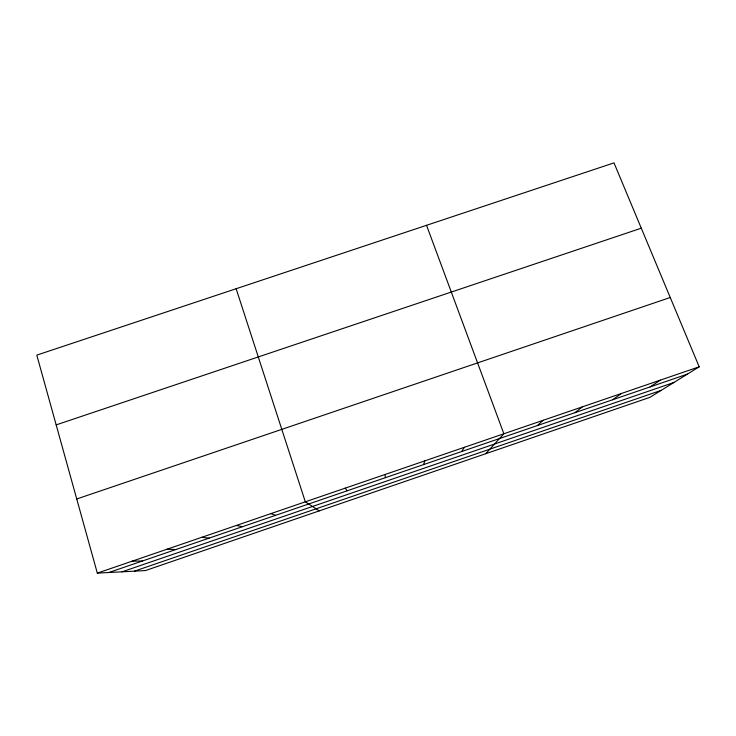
<?xml version="1.0" encoding="UTF-8"?>
<svg xmlns="http://www.w3.org/2000/svg" width="736" height="736" viewBox="0 0 736 736"><rect width="100%" height="100%" fill="white"/><g stroke="black" fill="none" stroke-linecap="round" stroke-linejoin="round"><path stroke-width="1.1" d="M423.54 464.6L424.847 460.856M461.592 451.554L464.425 447.295M485.705 453.726L503.875 433.771L426.54 225.308M537.335 425.583L543.186 420.293M575.028 412.657L582.388 406.861M612.61 399.768L621.451 393.466M650.072 386.924L660.385 380.116M699.2 366.813L649.888 397.357L145.36 570.584L97.318 573.123L36.8 355.12L613.999 162.877L699.2 366.813L97.318 573.123M108.836 572.516L687.415 374.118M122.029 571.817L673.882 382.499M134.394 571.164L661.176 390.365M76.737 498.98L670.238 297.5M56.166 424.893L641.286 228.188M132.232 561.163L142.37 561.016M167.054 549.222L175.812 549.553M201.765 537.326L209.162 538.117M236.385 525.458L242.42 526.709M270.903 513.627L275.586 515.338M319.258 510.876L305.33 501.823L236.136 288.733M345.294 488.124L347.079 490.82M385.13 474.472L385.37 477.692"/></g></svg>
